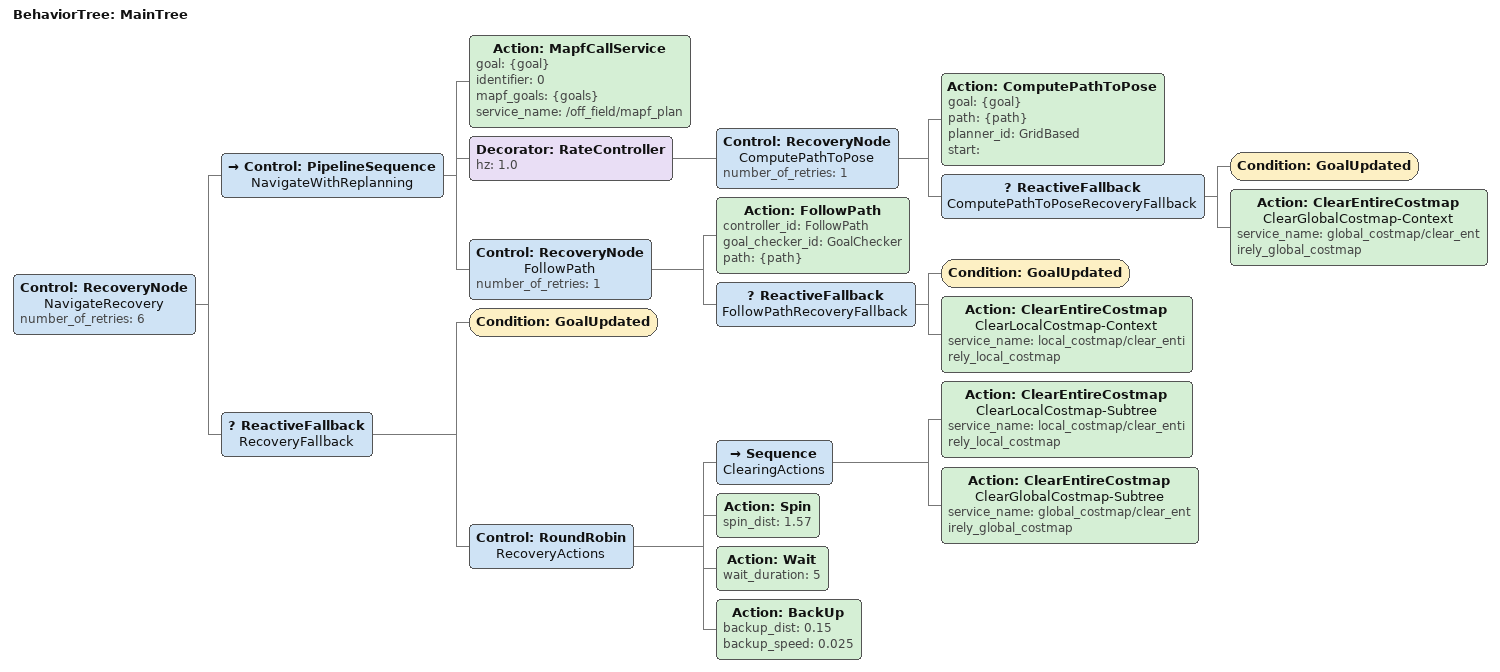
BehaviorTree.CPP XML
<?xml version="1.0"?>
<root main_tree_to_execute="MainTree">
    <BehaviorTree ID="MainTree">
        <Control ID="RecoveryNode" name="NavigateRecovery" number_of_retries="6">
            <Control ID="PipelineSequence" name="NavigateWithReplanning">
                <Action ID="MapfCallService" goal="{goal}" identifier="0" mapf_goals="{goals}" service_name="/off_field/mapf_plan"/>
                <Decorator ID="RateController" hz="1.0">
                    <Control ID="RecoveryNode" name="ComputePathToPose" number_of_retries="1">
                        <Action ID="ComputePathToPose" goal="{goal}" path="{path}" planner_id="GridBased" start=""/>
                        <ReactiveFallback name="ComputePathToPoseRecoveryFallback">
                            <Condition ID="GoalUpdated"/>
                            <Action ID="ClearEntireCostmap" name="ClearGlobalCostmap-Context" service_name="global_costmap/clear_entirely_global_costmap"/>
                        </ReactiveFallback>
                    </Control>
                </Decorator>
                <Control ID="RecoveryNode" name="FollowPath" number_of_retries="1">
                    <Action ID="FollowPath" controller_id="FollowPath" goal_checker_id="GoalChecker" path="{path}"/>
                    <ReactiveFallback name="FollowPathRecoveryFallback">
                        <Condition ID="GoalUpdated"/>
                        <Action ID="ClearEntireCostmap" name="ClearLocalCostmap-Context" service_name="local_costmap/clear_entirely_local_costmap"/>
                    </ReactiveFallback>
                </Control>
            </Control>
            <ReactiveFallback name="RecoveryFallback">
                <Condition ID="GoalUpdated"/>
                <Control ID="RoundRobin" name="RecoveryActions">
                    <Sequence name="ClearingActions">
                        <Action ID="ClearEntireCostmap" name="ClearLocalCostmap-Subtree" service_name="local_costmap/clear_entirely_local_costmap"/>
                        <Action ID="ClearEntireCostmap" name="ClearGlobalCostmap-Subtree" service_name="global_costmap/clear_entirely_global_costmap"/>
                    </Sequence>
                    <Action ID="Spin" spin_dist="1.57"/>
                    <Action ID="Wait" wait_duration="5"/>
                    <Action ID="BackUp" backup_dist="0.15" backup_speed="0.025"/>
                </Control>
            </ReactiveFallback>
        </Control>
    </BehaviorTree>
</root>
